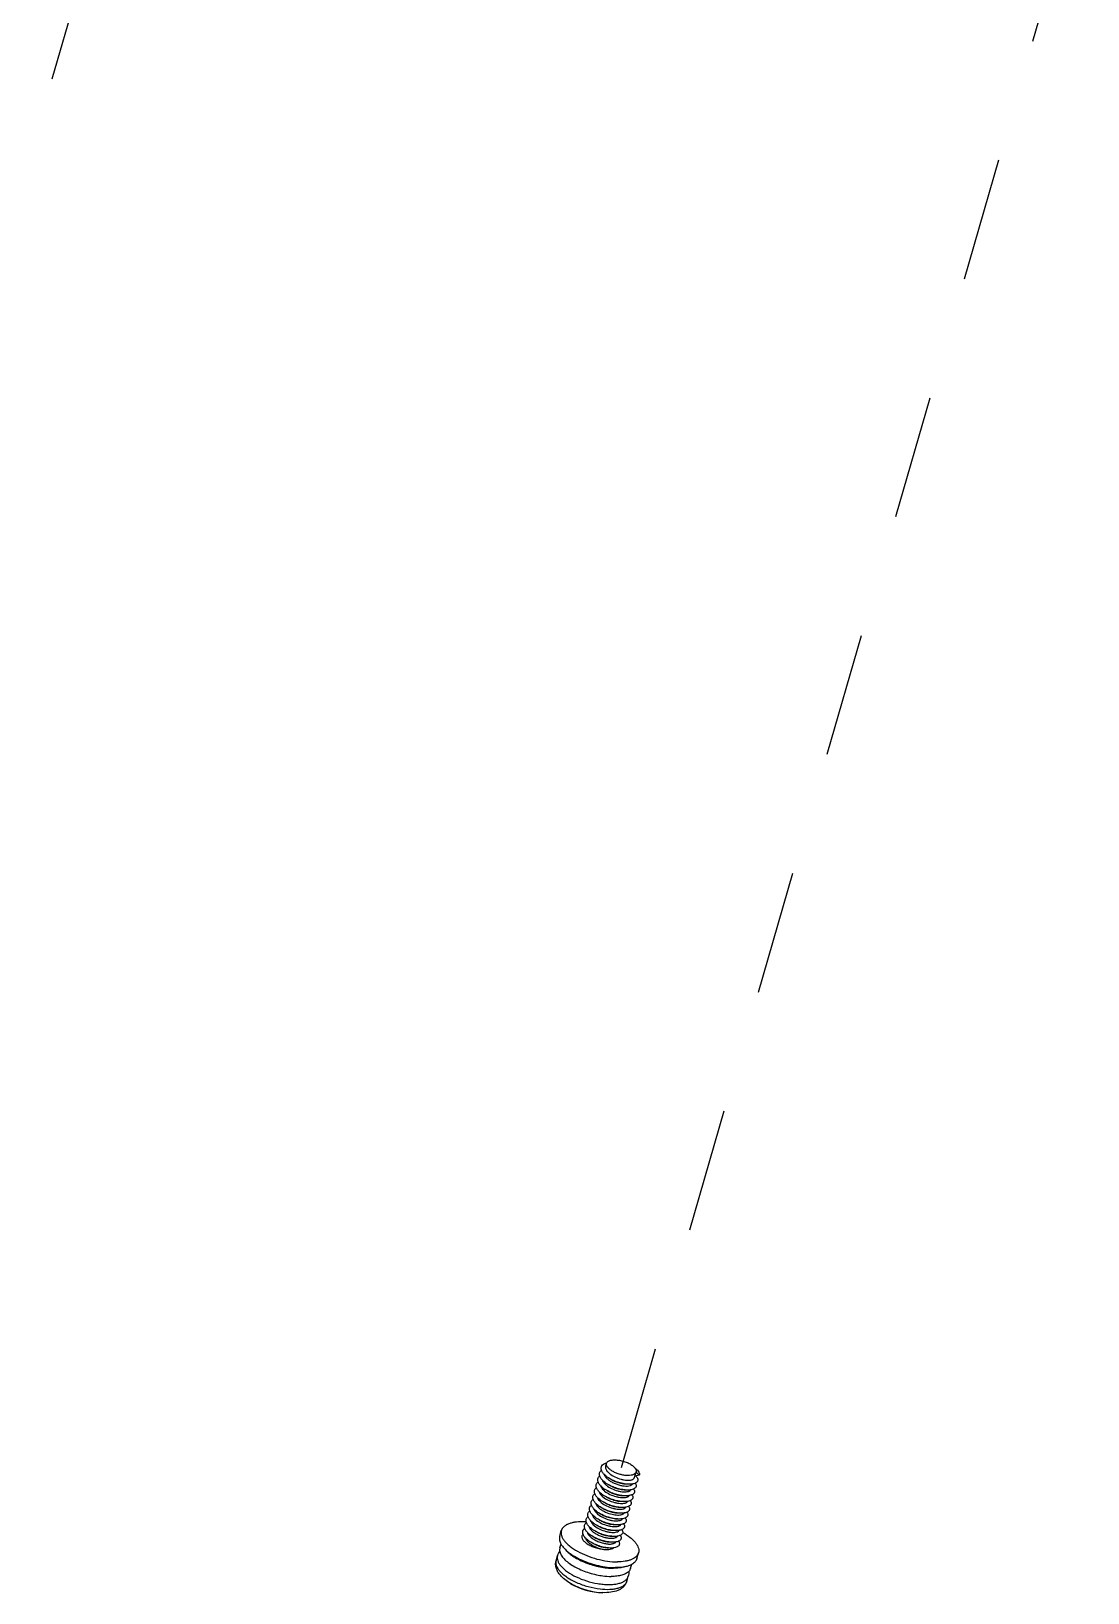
# Model space of a CAD drawing. Header units: millimetres. Extents: x -1 to 407, y -1 to 283.
# Drawn here: x 204.82 to 224.56, y 148.84 to 177.99 of the extents above; entities that cross this region are included whole.
import ezdxf

# ---------------------------------------------------------------- set-up
doc = ezdxf.new("R2010")
doc.units = ezdxf.units.MM
doc.header["$LTSCALE"] = 23.1
doc.linetypes.add('DASHED', pattern=[0.2, 0.1, -0.1])
doc.layers.get('0').update_dxf_attribs({"linetype": 'CONTINUOUS'})
for name, color, linetype in [('03_ALL_AXES', 7, 'CONTINUOUS'), ('09_ALL_ROUNDS', 7, 'CONTINUOUS'), ('20_ALL_FEATURES', 7, 'CONTINUOUS')]:
    doc.layers.add(name, color=color, linetype=linetype)

msp = doc.modelspace()

# ---------------------------------------------------------------- linework, layer by layer
at = {"color": 4, "linetype": 'DASHED'}
for p, q in [((215.845, 151.173), (224.556, 181.35)), ((203.934, 172.662), (206.404, 181.217))]:
    msp.add_line(p, q, dxfattribs=at)
at = {"layer": '03_ALL_AXES', "color": 7, "linetype": 'Continuous'}
for p, q in [((215.553, 151.198), (215.569, 151.253)), ((216.121, 151.092), (216.121, 151.093)), ((216.09, 150.984), (216.098, 151.013)), ((214.627, 149.433), (214.653, 149.523)), ((215.948, 149.052), (215.974, 149.142))]:
    msp.add_line(p, q, dxfattribs=at)
msp.add_arc((215.54, 150.118), 1.282, 239.6806, 268.1151, dxfattribs=at)
at = {"layer": '09_ALL_ROUNDS', "color": 7, "linetype": 'Continuous'}
msp.add_line((214.627, 149.433), (214.627, 149.433), dxfattribs=at)
msp.add_arc((214.753, 149.397), 0.131, 164.0293, 175.0807, dxfattribs=at)
for points, knots in [([(214.653, 149.523), (214.658, 149.538), (214.669, 149.567), (214.686, 149.593), (214.696, 149.605)], [0, 0, 0, 0, 0.501736, 1, 1, 1, 1]), ([(214.706, 149.161), (214.69, 149.18), (214.66, 149.22), (214.628, 149.287), (214.614, 149.36), (214.62, 149.41), (214.627, 149.433)], [0, 0, 0, 0, 0.256376, 0.504414, 0.751332, 1, 1, 1, 1]), ([(214.623, 149.408), (214.621, 149.395), (214.623, 149.367), (214.636, 149.326), (214.66, 149.283), (214.681, 149.256), (214.692, 149.242)], [0, 0, 0, 0, 0.212417, 0.445409, 0.70662, 1, 1, 1, 1]), ([(214.653, 149.523), (214.649, 149.509), (214.646, 149.478), (214.656, 149.429), (214.681, 149.38), (214.705, 149.348), (214.718, 149.332)], [0, 0, 0, 0, 0.211163, 0.440517, 0.70118, 1, 1, 1, 1]), ([(214.718, 149.332), (214.735, 149.314), (214.773, 149.276), (214.865, 149.205), (215.005, 149.126), (215.195, 149.053), (215.331, 149.019), (215.401, 149.008)], [0, 0, 0, 0, 0.097628, 0.206822, 0.453834, 0.725052, 1, 1, 1, 1]), ([(214.692, 149.242), (214.71, 149.222), (214.752, 149.181), (214.826, 149.126), (214.912, 149.073), (215.044, 149.009), (215.222, 148.946), (215.372, 148.916), (215.447, 148.907)], [0, 0, 0, 0, 0.097573, 0.207585, 0.328375, 0.457616, 0.729875, 1, 1, 1, 1]), ([(214.893, 149.011), (214.857, 149.032), (214.79, 149.077), (214.731, 149.132), (214.706, 149.161)], [0, 0, 0, 0, 0.523207, 1, 1, 1, 1]), ([(214.893, 149.011), (214.938, 148.985), (215.033, 148.939), (215.185, 148.886), (215.341, 148.85), (215.447, 148.838), (215.498, 148.837)], [0, 0, 0, 0, 0.242786, 0.499992, 0.757199, 1, 1, 1, 1]), ([(215.401, 149.008), (215.436, 149.002), (215.505, 148.992), (215.607, 148.987), (215.7, 148.991), (215.783, 149.004), (215.854, 149.026), (215.911, 149.056), (215.953, 149.094), (215.97, 149.126), (215.974, 149.142)], [0, 0, 0, 0, 0.171204, 0.332835, 0.481787, 0.615647, 0.733026, 0.834062, 0.921195, 1, 1, 1, 1]), ([(215.447, 148.907), (215.508, 148.9), (215.597, 148.895), (215.711, 148.906), (215.783, 148.921), (215.844, 148.943), (215.893, 148.972), (215.93, 149.008), (215.944, 149.037), (215.948, 149.052)], [0, 0, 0, 0, 0.331999, 0.479397, 0.611766, 0.728329, 0.829703, 0.918522, 1, 1, 1, 1]), ([(215.948, 149.052), (215.942, 149.032), (215.925, 148.993), (215.886, 148.944), (215.836, 148.905), (215.758, 148.866), (215.644, 148.839), (215.549, 148.835), (215.498, 148.837)], [0, 0, 0, 0, 0.117096, 0.233451, 0.349548, 0.467588, 0.718914, 1, 1, 1, 1]), ([(215.982, 149.234), (215.984, 149.219), (215.984, 149.188), (215.979, 149.157), (215.974, 149.142)], [0, 0, 0, 0, 0.498653, 1, 1, 1, 1])]:
    msp.add_open_spline(points, degree=3, knots=knots, dxfattribs=at)
at = {"layer": '20_ALL_FEATURES', "color": 7, "linetype": 'Continuous'}
for p, q in [((216.098, 151.013), (216.12, 151.088)), ((216.18, 151.029), (216.098, 151.013)), ((216.121, 151.093), (216.12, 151.088)), ((216.12, 151.088), (216.121, 151.092)), ((216.12, 151.088), (216.18, 151.029)), ((215.582, 150.738), (215.581, 150.738)), ((215.613, 150.847), (215.613, 150.847)), ((215.644, 150.955), (215.644, 150.955)), ((215.938, 150.753), (215.921, 150.753)), ((215.969, 150.861), (215.952, 150.861)), ((215.519, 150.522), (215.519, 150.522)), ((215.55, 150.63), (215.55, 150.63)), ((215.875, 150.536), (215.858, 150.536)), ((215.906, 150.645), (215.889, 150.644)), ((215.425, 150.197), (215.425, 150.197)), ((215.457, 150.305), (215.456, 150.305)), ((215.488, 150.414), (215.488, 150.414)), ((215.781, 150.212), (215.764, 150.211)), ((215.813, 150.32), (215.796, 150.32)), ((215.844, 150.428), (215.827, 150.428)), ((214.693, 149.887), (214.724, 149.995)), ((215.129, 149.931), (215.129, 149.931)), ((215.363, 149.98), (215.363, 149.981)), ((215.394, 150.089), (215.394, 150.089)), ((215.688, 149.887), (215.671, 149.887)), ((215.719, 149.995), (215.702, 149.995)), ((215.75, 150.103), (215.733, 150.103)), ((214.697, 149.675), (214.718, 149.746)), ((216.134, 149.471), (216.166, 149.579)), ((216.018, 149.293), (216.039, 149.366))]:
    msp.add_line(p, q, dxfattribs=at)
for centre, radius, start, end in [((215.654, 150.991), 0.285, 106.3483, 108.2484), ((215.748, 151.304), 0.201, 220.9113, 223.0077), ((215.858, 151.345), 0.369, 229.9638, 231.1924), ((215.717, 151.155), 0.314, 222.3059, 223.0248), ((215.764, 151.02), 0.369, 229.9331, 231.1921), ((215.796, 151.128), 0.369, 229.9861, 231.1942), ((215.702, 150.804), 0.369, 229.9563, 231.192), ((215.734, 150.912), 0.369, 230.0081, 231.1964), ((215.12, 148.966), 1.196, 86.688, 89.9786), ((215.608, 150.479), 0.369, 229.9216, 231.1922), ((215.64, 150.587), 0.369, 229.9786, 231.1936), ((215.671, 150.695), 0.369, 229.9285, 231.2003), ((215.577, 150.371), 0.369, 229.9705, 231.196), ((215.68, 149.723), 0.136, 30.7976, 33.8093)]:
    msp.add_arc(centre, radius, start, end, dxfattribs=at)
for points, knots in [([(215.573, 151.264), (215.577, 151.27), (215.586, 151.281), (215.605, 151.294), (215.629, 151.305), (215.67, 151.315), (215.731, 151.318), (215.81, 151.31), (215.892, 151.29), (215.971, 151.261), (216.038, 151.223), (216.076, 151.193), (216.091, 151.176)], [0, 0, 0, 0, 0.035396, 0.075403, 0.121491, 0.174171, 0.298052, 0.441273, 0.594047, 0.745094, 0.883396, 1, 1, 1, 1]), ([(215.442, 151.013), (215.438, 151.023), (215.434, 151.043), (215.437, 151.073), (215.451, 151.101), (215.465, 151.115), (215.474, 151.122)], [0, 0, 0, 0, 0.259974, 0.499735, 0.739641, 1, 1, 1, 1]), ([(215.473, 151.122), (215.468, 151.136), (215.465, 151.158), (215.471, 151.187), (215.484, 151.213), (215.516, 151.241), (215.547, 151.255), (215.565, 151.261)], [0, 0, 0, 0, 0.235719, 0.346344, 0.458376, 0.704091, 1, 1, 1, 1]), ([(215.52, 151.049), (215.514, 151.055), (215.495, 151.077), (215.479, 151.102), (215.473, 151.122)], [0, 0, 0, 0, 0.278505, 1, 1, 1, 1]), ([(215.608, 150.978), (215.599, 150.983), (215.568, 151.004), (215.539, 151.029), (215.52, 151.049)], [0, 0, 0, 0, 0.268695, 1, 1, 1, 1]), ([(215.522, 151.047), (215.523, 151.043), (215.529, 151.026), (215.538, 151.01), (215.546, 151)], [0, 0, 0, 0, 0.229642, 1, 1, 1, 1]), ([(215.553, 151.198), (215.551, 151.192), (215.549, 151.178), (215.551, 151.165), (215.552, 151.159)], [0, 0, 0, 0, 0.486896, 1, 1, 1, 1]), ([(215.552, 151.159), (215.553, 151.154), (215.559, 151.136), (215.569, 151.12), (215.577, 151.108)], [0, 0, 0, 0, 0.228185, 1, 1, 1, 1]), ([(215.596, 151.173), (215.59, 151.179), (215.58, 151.192), (215.57, 151.213), (215.566, 151.233), (215.567, 151.247), (215.569, 151.252)], [0, 0, 0, 0, 0.298772, 0.559497, 0.78883, 1, 1, 1, 1]), ([(215.577, 151.108), (215.58, 151.104), (215.593, 151.087), (215.609, 151.073), (215.621, 151.062)], [0, 0, 0, 0, 0.232527, 1, 1, 1, 1]), ([(215.601, 151.167), (215.614, 151.154), (215.644, 151.128), (215.699, 151.095), (215.763, 151.067), (215.832, 151.046), (215.902, 151.032), (215.968, 151.028), (216.026, 151.032), (216.062, 151.041), (216.076, 151.048)], [0, 0, 0, 0, 0.108361, 0.234494, 0.372861, 0.516425, 0.657596, 0.789038, 0.904515, 1, 1, 1, 1]), ([(215.627, 151.057), (215.657, 151.034), (215.725, 150.993), (215.818, 150.959), (215.895, 150.942), (215.948, 150.936), (215.996, 150.936), (216.025, 150.94), (216.038, 150.944)], [0, 0, 0, 0, 0.260647, 0.540193, 0.674549, 0.798566, 0.908045, 1, 1, 1, 1]), ([(216.076, 151.048), (216.086, 151.052), (216.104, 151.063), (216.116, 151.08), (216.12, 151.088)], [0, 0, 0, 0, 0.542396, 1, 1, 1, 1]), ([(216.091, 151.176), (216.092, 151.175), (216.098, 151.168), (216.103, 151.162), (216.106, 151.157)], [0, 0, 0, 0, 0.261539, 1, 1, 1, 1]), ([(216.106, 151.157), (216.113, 151.147), (216.121, 151.131), (216.124, 151.108), (216.123, 151.098), (216.121, 151.093)], [0, 0, 0, 0, 0.543368, 0.778119, 1, 1, 1, 1]), ([(216.107, 151.157), (216.121, 151.147), (216.145, 151.126), (216.172, 151.093), (216.184, 151.064), (216.185, 151.043), (216.182, 151.033), (216.18, 151.029)], [0, 0, 0, 0, 0.329087, 0.598792, 0.814383, 0.908872, 1, 1, 1, 1]), ([(215.348, 150.688), (215.345, 150.698), (215.34, 150.718), (215.343, 150.748), (215.357, 150.776), (215.371, 150.79), (215.38, 150.797)], [0, 0, 0, 0, 0.260263, 0.500122, 0.739914, 1, 1, 1, 1]), ([(215.379, 150.797), (215.376, 150.807), (215.371, 150.827), (215.375, 150.857), (215.388, 150.884), (215.402, 150.898), (215.41, 150.905)], [0, 0, 0, 0, 0.260066, 0.500111, 0.7401, 1, 1, 1, 1]), ([(215.426, 150.724), (215.42, 150.73), (215.401, 150.752), (215.386, 150.777), (215.379, 150.797)], [0, 0, 0, 0, 0.278224, 1, 1, 1, 1]), ([(215.411, 150.905), (215.407, 150.915), (215.403, 150.935), (215.406, 150.965), (215.419, 150.992), (215.434, 151.007), (215.442, 151.013)], [0, 0, 0, 0, 0.260181, 0.500126, 0.740003, 1, 1, 1, 1]), ([(215.457, 150.832), (215.452, 150.838), (215.433, 150.86), (215.417, 150.885), (215.411, 150.905)], [0, 0, 0, 0, 0.278074, 1, 1, 1, 1]), ([(215.485, 150.944), (215.48, 150.95), (215.463, 150.97), (215.448, 150.994), (215.442, 151.013)], [0, 0, 0, 0, 0.276942, 1, 1, 1, 1]), ([(215.545, 150.761), (215.537, 150.767), (215.505, 150.788), (215.476, 150.812), (215.457, 150.832)], [0, 0, 0, 0, 0.268707, 1, 1, 1, 1]), ([(215.46, 150.83), (215.461, 150.826), (215.466, 150.809), (215.475, 150.794), (215.484, 150.783)], [0, 0, 0, 0, 0.229826, 1, 1, 1, 1]), ([(215.484, 150.783), (215.486, 150.779), (215.5, 150.763), (215.515, 150.748), (215.527, 150.738)], [0, 0, 0, 0, 0.232566, 1, 1, 1, 1]), ([(215.577, 150.87), (215.568, 150.875), (215.536, 150.896), (215.507, 150.921), (215.488, 150.941)], [0, 0, 0, 0, 0.268833, 1, 1, 1, 1]), ([(215.491, 150.938), (215.492, 150.934), (215.497, 150.918), (215.507, 150.902), (215.515, 150.891)], [0, 0, 0, 0, 0.229662, 1, 1, 1, 1]), ([(215.515, 150.891), (215.518, 150.887), (215.531, 150.871), (215.546, 150.856), (215.559, 150.846)], [0, 0, 0, 0, 0.232501, 1, 1, 1, 1]), ([(215.533, 150.733), (215.563, 150.709), (215.631, 150.668), (215.724, 150.634), (215.801, 150.617), (215.855, 150.611), (215.902, 150.611), (215.931, 150.616), (215.944, 150.619)], [0, 0, 0, 0, 0.260629, 0.54014, 0.67449, 0.798514, 0.908016, 1, 1, 1, 1]), ([(215.933, 150.645), (215.901, 150.645), (215.835, 150.651), (215.736, 150.674), (215.637, 150.71), (215.574, 150.743), (215.545, 150.761)], [0, 0, 0, 0, 0.229705, 0.484997, 0.747946, 1, 1, 1, 1]), ([(215.546, 151), (215.557, 150.985), (215.585, 150.956), (215.636, 150.919), (215.697, 150.886), (215.764, 150.859), (215.832, 150.839), (215.897, 150.829), (215.956, 150.827), (215.992, 150.831), (216.007, 150.836)], [0, 0, 0, 0, 0.109044, 0.234856, 0.372602, 0.515715, 0.656859, 0.788699, 0.904689, 1, 1, 1, 1]), ([(215.565, 150.841), (215.594, 150.817), (215.663, 150.776), (215.756, 150.742), (215.833, 150.725), (215.886, 150.719), (215.934, 150.719), (215.963, 150.724), (215.976, 150.728)], [0, 0, 0, 0, 0.260737, 0.540367, 0.674731, 0.798722, 0.90814, 1, 1, 1, 1]), ([(215.964, 150.753), (215.932, 150.753), (215.866, 150.759), (215.767, 150.782), (215.668, 150.818), (215.606, 150.851), (215.577, 150.87)], [0, 0, 0, 0, 0.229706, 0.484998, 0.747947, 1, 1, 1, 1]), ([(215.889, 150.644), (215.865, 150.644), (215.813, 150.649), (215.734, 150.668), (215.655, 150.697), (215.605, 150.723), (215.582, 150.738)], [0, 0, 0, 0, 0.226559, 0.48095, 0.745062, 1, 1, 1, 1]), ([(215.995, 150.861), (215.964, 150.861), (215.898, 150.867), (215.798, 150.89), (215.699, 150.927), (215.637, 150.959), (215.608, 150.978)], [0, 0, 0, 0, 0.229706, 0.484998, 0.747947, 1, 1, 1, 1]), ([(215.921, 150.753), (215.896, 150.753), (215.844, 150.757), (215.765, 150.776), (215.686, 150.805), (215.636, 150.832), (215.613, 150.847)], [0, 0, 0, 0, 0.226564, 0.480939, 0.745045, 1, 1, 1, 1]), ([(215.952, 150.861), (215.927, 150.861), (215.875, 150.866), (215.796, 150.884), (215.717, 150.913), (215.667, 150.94), (215.644, 150.955)], [0, 0, 0, 0, 0.226558, 0.480947, 0.745058, 1, 1, 1, 1]), ([(216.03, 150.759), (216.025, 150.758), (216.003, 150.754), (215.981, 150.753), (215.964, 150.753)], [0, 0, 0, 0, 0.23184, 1, 1, 1, 1]), ([(215.976, 150.728), (215.981, 150.729), (215.999, 150.735), (216.016, 150.747), (216.023, 150.758)], [0, 0, 0, 0, 0.298494, 1, 1, 1, 1]), ([(216.061, 150.867), (216.056, 150.866), (216.034, 150.863), (216.012, 150.861), (215.995, 150.861)], [0, 0, 0, 0, 0.23176, 1, 1, 1, 1]), ([(216.007, 150.836), (216.013, 150.837), (216.03, 150.843), (216.047, 150.854), (216.054, 150.865)], [0, 0, 0, 0, 0.29719, 1, 1, 1, 1]), ([(216.074, 150.772), (216.071, 150.771), (216.056, 150.765), (216.041, 150.761), (216.03, 150.759)], [0, 0, 0, 0, 0.230115, 1, 1, 1, 1]), ([(216.038, 150.944), (216.045, 150.946), (216.057, 150.95), (216.073, 150.959), (216.084, 150.971), (216.088, 150.98), (216.09, 150.984)], [0, 0, 0, 0, 0.303546, 0.56515, 0.792531, 1, 1, 1, 1]), ([(216.074, 150.772), (216.081, 150.762), (216.089, 150.746), (216.091, 150.724), (216.089, 150.709), (216.083, 150.695), (216.069, 150.678), (216.054, 150.669), (216.043, 150.664)], [0, 0, 0, 0, 0.272408, 0.38954, 0.500093, 0.610632, 0.727723, 1, 1, 1, 1]), ([(216.105, 150.88), (216.102, 150.879), (216.088, 150.873), (216.073, 150.869), (216.061, 150.867)], [0, 0, 0, 0, 0.23024, 1, 1, 1, 1]), ([(216.105, 150.881), (216.112, 150.871), (216.12, 150.855), (216.123, 150.832), (216.12, 150.817), (216.114, 150.803), (216.1, 150.786), (216.085, 150.777), (216.074, 150.772)], [0, 0, 0, 0, 0.272402, 0.389524, 0.500074, 0.610612, 0.727701, 1, 1, 1, 1]), ([(216.114, 151.016), (216.12, 151.01), (216.131, 150.997), (216.148, 150.972), (216.156, 150.944), (216.15, 150.92), (216.14, 150.904), (216.124, 150.89), (216.112, 150.883), (216.105, 150.88)], [0, 0, 0, 0, 0.16186, 0.303412, 0.534874, 0.63894, 0.746121, 0.864611, 1, 1, 1, 1]), ([(215.254, 150.364), (215.251, 150.374), (215.246, 150.394), (215.25, 150.424), (215.263, 150.451), (215.277, 150.465), (215.285, 150.472)], [0, 0, 0, 0, 0.259997, 0.499968, 0.739957, 1, 1, 1, 1]), ([(215.286, 150.472), (215.282, 150.482), (215.278, 150.502), (215.281, 150.532), (215.294, 150.559), (215.309, 150.574), (215.317, 150.581)], [0, 0, 0, 0, 0.260049, 0.499831, 0.739704, 1, 1, 1, 1]), ([(215.332, 150.4), (215.326, 150.406), (215.308, 150.427), (215.292, 150.452), (215.286, 150.472)], [0, 0, 0, 0, 0.27788, 1, 1, 1, 1]), ([(215.317, 150.581), (215.313, 150.59), (215.309, 150.61), (215.312, 150.64), (215.325, 150.667), (215.34, 150.682), (215.348, 150.688)], [0, 0, 0, 0, 0.259878, 0.499958, 0.740061, 1, 1, 1, 1]), ([(215.363, 150.508), (215.358, 150.514), (215.339, 150.535), (215.323, 150.561), (215.317, 150.581)], [0, 0, 0, 0, 0.27844, 1, 1, 1, 1]), ([(215.394, 150.616), (215.389, 150.622), (215.37, 150.644), (215.355, 150.668), (215.348, 150.688)], [0, 0, 0, 0, 0.277799, 1, 1, 1, 1]), ([(215.452, 150.437), (215.443, 150.442), (215.412, 150.463), (215.382, 150.487), (215.363, 150.508)], [0, 0, 0, 0, 0.2687, 1, 1, 1, 1]), ([(215.366, 150.505), (215.367, 150.502), (215.372, 150.485), (215.382, 150.469), (215.39, 150.458)], [0, 0, 0, 0, 0.229587, 1, 1, 1, 1]), ([(215.39, 150.458), (215.393, 150.454), (215.406, 150.438), (215.421, 150.423), (215.433, 150.413)], [0, 0, 0, 0, 0.232591, 1, 1, 1, 1]), ([(215.483, 150.545), (215.474, 150.55), (215.443, 150.571), (215.413, 150.596), (215.394, 150.616)], [0, 0, 0, 0, 0.268839, 1, 1, 1, 1]), ([(215.397, 150.612), (215.398, 150.608), (215.404, 150.592), (215.413, 150.577), (215.421, 150.567)], [0, 0, 0, 0, 0.230245, 1, 1, 1, 1]), ([(215.421, 150.567), (215.424, 150.563), (215.437, 150.546), (215.452, 150.532), (215.465, 150.521)], [0, 0, 0, 0, 0.232536, 1, 1, 1, 1]), ([(215.514, 150.653), (215.506, 150.659), (215.474, 150.68), (215.445, 150.704), (215.426, 150.724)], [0, 0, 0, 0, 0.268744, 1, 1, 1, 1]), ([(215.428, 150.722), (215.429, 150.718), (215.435, 150.701), (215.444, 150.686), (215.452, 150.675)], [0, 0, 0, 0, 0.229533, 1, 1, 1, 1]), ([(215.452, 150.675), (215.455, 150.671), (215.468, 150.654), (215.484, 150.64), (215.496, 150.629)], [0, 0, 0, 0, 0.232477, 1, 1, 1, 1]), ([(215.471, 150.516), (215.5, 150.492), (215.569, 150.452), (215.662, 150.417), (215.739, 150.401), (215.792, 150.394), (215.84, 150.394), (215.869, 150.399), (215.882, 150.403)], [0, 0, 0, 0, 0.260619, 0.540133, 0.674485, 0.79851, 0.908013, 1, 1, 1, 1]), ([(215.87, 150.428), (215.839, 150.428), (215.773, 150.434), (215.673, 150.457), (215.574, 150.494), (215.512, 150.526), (215.483, 150.545)], [0, 0, 0, 0, 0.229705, 0.484997, 0.747946, 1, 1, 1, 1]), ([(215.502, 150.624), (215.532, 150.6), (215.6, 150.56), (215.693, 150.526), (215.77, 150.509), (215.824, 150.503), (215.872, 150.503), (215.901, 150.507), (215.914, 150.511)], [0, 0, 0, 0, 0.260839, 0.540545, 0.674911, 0.798874, 0.908234, 1, 1, 1, 1]), ([(215.901, 150.536), (215.87, 150.536), (215.804, 150.542), (215.704, 150.566), (215.606, 150.602), (215.543, 150.635), (215.514, 150.653)], [0, 0, 0, 0, 0.229707, 0.484998, 0.747947, 1, 1, 1, 1]), ([(215.827, 150.428), (215.802, 150.428), (215.75, 150.433), (215.671, 150.451), (215.592, 150.48), (215.542, 150.507), (215.519, 150.522)], [0, 0, 0, 0, 0.22656, 0.480943, 0.745055, 1, 1, 1, 1]), ([(215.858, 150.536), (215.833, 150.536), (215.781, 150.541), (215.702, 150.559), (215.624, 150.589), (215.574, 150.615), (215.55, 150.63)], [0, 0, 0, 0, 0.226562, 0.480946, 0.745046, 1, 1, 1, 1]), ([(215.967, 150.542), (215.962, 150.541), (215.941, 150.538), (215.918, 150.536), (215.901, 150.536)], [0, 0, 0, 0, 0.231755, 1, 1, 1, 1]), ([(215.914, 150.511), (215.919, 150.513), (215.937, 150.519), (215.954, 150.53), (215.96, 150.541)], [0, 0, 0, 0, 0.298006, 1, 1, 1, 1]), ([(215.999, 150.651), (215.994, 150.65), (215.972, 150.646), (215.95, 150.645), (215.933, 150.645)], [0, 0, 0, 0, 0.231711, 1, 1, 1, 1]), ([(215.98, 150.447), (215.977, 150.446), (215.962, 150.44), (215.947, 150.436), (215.935, 150.434)], [0, 0, 0, 0, 0.229765, 1, 1, 1, 1]), ([(215.944, 150.619), (215.95, 150.621), (215.967, 150.627), (215.985, 150.638), (215.992, 150.649)], [0, 0, 0, 0, 0.298123, 1, 1, 1, 1]), ([(215.98, 150.447), (215.987, 150.437), (215.995, 150.421), (215.998, 150.399), (215.995, 150.384), (215.989, 150.37), (215.975, 150.353), (215.96, 150.344), (215.949, 150.339)], [0, 0, 0, 0, 0.27202, 0.389051, 0.499586, 0.610186, 0.727397, 1, 1, 1, 1]), ([(216.011, 150.555), (216.008, 150.554), (215.994, 150.548), (215.979, 150.544), (215.967, 150.542)], [0, 0, 0, 0, 0.230245, 1, 1, 1, 1]), ([(216.011, 150.556), (216.018, 150.546), (216.026, 150.53), (216.029, 150.508), (216.027, 150.493), (216.021, 150.479), (216.006, 150.461), (215.991, 150.452), (215.98, 150.447)], [0, 0, 0, 0, 0.272614, 0.389828, 0.500431, 0.610966, 0.727993, 1, 1, 1, 1]), ([(216.043, 150.664), (216.039, 150.662), (216.025, 150.657), (216.01, 150.653), (215.999, 150.651)], [0, 0, 0, 0, 0.230233, 1, 1, 1, 1]), ([(216.043, 150.664), (216.049, 150.654), (216.057, 150.638), (216.06, 150.616), (216.058, 150.601), (216.052, 150.587), (216.037, 150.57), (216.022, 150.56), (216.011, 150.555)], [0, 0, 0, 0, 0.27219, 0.389251, 0.499784, 0.61035, 0.727506, 1, 1, 1, 1]), ([(215.12, 150.162), (215.071, 150.162), (214.999, 150.158), (214.91, 150.139), (214.854, 150.12), (214.806, 150.096), (214.768, 150.067), (214.74, 150.034), (214.728, 150.008), (214.724, 149.995)], [0, 0, 0, 0, 0.326045, 0.46959, 0.599145, 0.714926, 0.818249, 0.911842, 1, 1, 1, 1]), ([(215.16, 150.039), (215.157, 150.049), (215.153, 150.069), (215.156, 150.099), (215.169, 150.126), (215.183, 150.14), (215.191, 150.147)], [0, 0, 0, 0, 0.260259, 0.500356, 0.740259, 1, 1, 1, 1]), ([(215.192, 150.147), (215.188, 150.157), (215.184, 150.177), (215.187, 150.207), (215.201, 150.234), (215.215, 150.249), (215.223, 150.256)], [0, 0, 0, 0, 0.260229, 0.500114, 0.739936, 1, 1, 1, 1]), ([(215.223, 150.255), (215.22, 150.265), (215.215, 150.285), (215.218, 150.315), (215.232, 150.343), (215.246, 150.357), (215.254, 150.364)], [0, 0, 0, 0, 0.26002, 0.499952, 0.73991, 1, 1, 1, 1]), ([(215.269, 150.183), (215.264, 150.189), (215.245, 150.211), (215.23, 150.236), (215.223, 150.255)], [0, 0, 0, 0, 0.27812, 1, 1, 1, 1]), ([(215.301, 150.291), (215.295, 150.297), (215.277, 150.319), (215.261, 150.344), (215.254, 150.364)], [0, 0, 0, 0, 0.278252, 1, 1, 1, 1]), ([(215.358, 150.112), (215.349, 150.117), (215.318, 150.138), (215.288, 150.163), (215.269, 150.183)], [0, 0, 0, 0, 0.268791, 1, 1, 1, 1]), ([(215.272, 150.181), (215.273, 150.177), (215.279, 150.16), (215.288, 150.145), (215.296, 150.134)], [0, 0, 0, 0, 0.229553, 1, 1, 1, 1]), ([(215.389, 150.22), (215.381, 150.226), (215.349, 150.247), (215.32, 150.271), (215.301, 150.291)], [0, 0, 0, 0, 0.268698, 1, 1, 1, 1]), ([(215.303, 150.288), (215.304, 150.285), (215.31, 150.268), (215.319, 150.253), (215.327, 150.242)], [0, 0, 0, 0, 0.229783, 1, 1, 1, 1]), ([(215.327, 150.242), (215.33, 150.238), (215.343, 150.221), (215.358, 150.207), (215.371, 150.197)], [0, 0, 0, 0, 0.232582, 1, 1, 1, 1]), ([(215.42, 150.328), (215.412, 150.334), (215.38, 150.355), (215.351, 150.38), (215.332, 150.4)], [0, 0, 0, 0, 0.268874, 1, 1, 1, 1]), ([(215.335, 150.397), (215.336, 150.393), (215.341, 150.376), (215.35, 150.361), (215.359, 150.35)], [0, 0, 0, 0, 0.229758, 1, 1, 1, 1]), ([(215.359, 150.35), (215.361, 150.346), (215.375, 150.33), (215.39, 150.315), (215.402, 150.305)], [0, 0, 0, 0, 0.232509, 1, 1, 1, 1]), ([(215.377, 150.191), (215.407, 150.167), (215.475, 150.127), (215.568, 150.093), (215.645, 150.076), (215.698, 150.07), (215.746, 150.07), (215.775, 150.074), (215.788, 150.078)], [0, 0, 0, 0, 0.260671, 0.540216, 0.674567, 0.798581, 0.908057, 1, 1, 1, 1]), ([(215.776, 150.103), (215.745, 150.103), (215.679, 150.109), (215.579, 150.133), (215.481, 150.169), (215.418, 150.202), (215.389, 150.22)], [0, 0, 0, 0, 0.229705, 0.484998, 0.747946, 1, 1, 1, 1]), ([(215.408, 150.3), (215.438, 150.276), (215.507, 150.235), (215.599, 150.201), (215.676, 150.184), (215.73, 150.178), (215.777, 150.178), (215.807, 150.183), (215.82, 150.186)], [0, 0, 0, 0, 0.260706, 0.540308, 0.67467, 0.79867, 0.908108, 1, 1, 1, 1]), ([(215.674, 150.227), (215.629, 150.236), (215.541, 150.263), (215.458, 150.304), (215.42, 150.328)], [0, 0, 0, 0, 0.506749, 1, 1, 1, 1]), ([(215.733, 150.103), (215.708, 150.103), (215.656, 150.108), (215.577, 150.126), (215.499, 150.156), (215.449, 150.182), (215.425, 150.197)], [0, 0, 0, 0, 0.226559, 0.48095, 0.745062, 1, 1, 1, 1]), ([(215.44, 150.408), (215.455, 150.395), (215.49, 150.371), (215.567, 150.331), (215.63, 150.31), (215.674, 150.3)], [0, 0, 0, 0, 0.233506, 0.485215, 1, 1, 1, 1]), ([(215.839, 150.32), (215.807, 150.32), (215.741, 150.326), (215.642, 150.349), (215.543, 150.385), (215.481, 150.418), (215.452, 150.437)], [0, 0, 0, 0, 0.229707, 0.484998, 0.747947, 1, 1, 1, 1]), ([(215.652, 150.225), (215.617, 150.233), (215.55, 150.254), (215.486, 150.286), (215.457, 150.305)], [0, 0, 0, 0, 0.505229, 1, 1, 1, 1]), ([(215.796, 150.32), (215.771, 150.32), (215.719, 150.324), (215.64, 150.343), (215.561, 150.372), (215.511, 150.399), (215.488, 150.414)], [0, 0, 0, 0, 0.226558, 0.480945, 0.745052, 1, 1, 1, 1]), ([(215.764, 150.211), (215.746, 150.211), (215.709, 150.214), (215.672, 150.221), (215.652, 150.225)], [0, 0, 0, 0, 0.474513, 1, 1, 1, 1]), ([(215.674, 150.3), (215.707, 150.292), (215.754, 150.285), (215.814, 150.287), (215.84, 150.291), (215.851, 150.295)], [0, 0, 0, 0, 0.560234, 0.798069, 1, 1, 1, 1]), ([(215.808, 150.212), (215.797, 150.212), (215.752, 150.213), (215.708, 150.22), (215.674, 150.227)], [0, 0, 0, 0, 0.232143, 1, 1, 1, 1]), ([(215.873, 150.217), (215.868, 150.216), (215.847, 150.213), (215.824, 150.212), (215.808, 150.212)], [0, 0, 0, 0, 0.231881, 1, 1, 1, 1]), ([(215.82, 150.186), (215.825, 150.188), (215.843, 150.194), (215.86, 150.205), (215.867, 150.217)], [0, 0, 0, 0, 0.298571, 1, 1, 1, 1]), ([(215.905, 150.326), (215.9, 150.325), (215.878, 150.321), (215.856, 150.32), (215.839, 150.32)], [0, 0, 0, 0, 0.231746, 1, 1, 1, 1]), ([(215.851, 150.295), (215.857, 150.296), (215.874, 150.302), (215.891, 150.313), (215.898, 150.324)], [0, 0, 0, 0, 0.297027, 1, 1, 1, 1]), ([(215.935, 150.434), (215.93, 150.433), (215.909, 150.429), (215.887, 150.428), (215.87, 150.428)], [0, 0, 0, 0, 0.23207, 1, 1, 1, 1]), ([(215.918, 150.231), (215.914, 150.229), (215.9, 150.223), (215.885, 150.22), (215.873, 150.217)], [0, 0, 0, 0, 0.230047, 1, 1, 1, 1]), ([(215.882, 150.403), (215.887, 150.404), (215.905, 150.41), (215.922, 150.422), (215.929, 150.433)], [0, 0, 0, 0, 0.298586, 1, 1, 1, 1]), ([(215.918, 150.231), (215.924, 150.221), (215.932, 150.205), (215.935, 150.183), (215.933, 150.168), (215.927, 150.154), (215.912, 150.137), (215.897, 150.127), (215.886, 150.122)], [0, 0, 0, 0, 0.272322, 0.389426, 0.499968, 0.610516, 0.727634, 1, 1, 1, 1]), ([(215.949, 150.339), (215.945, 150.337), (215.931, 150.332), (215.916, 150.328), (215.905, 150.326)], [0, 0, 0, 0, 0.230261, 1, 1, 1, 1]), ([(215.949, 150.339), (215.955, 150.329), (215.964, 150.313), (215.966, 150.291), (215.964, 150.276), (215.958, 150.262), (215.944, 150.245), (215.929, 150.236), (215.918, 150.231)], [0, 0, 0, 0, 0.272465, 0.38961, 0.50017, 0.610704, 0.727773, 1, 1, 1, 1]), ([(214.693, 149.887), (214.69, 149.876), (214.686, 149.854), (214.69, 149.805), (214.704, 149.769), (214.716, 149.746)], [0, 0, 0, 0, 0.22795, 0.465739, 1, 1, 1, 1]), ([(214.724, 149.995), (214.72, 149.981), (214.717, 149.95), (214.725, 149.902), (214.747, 149.853), (214.781, 149.802), (214.827, 149.752), (214.906, 149.683), (215.03, 149.603), (215.2, 149.524), (215.388, 149.462), (215.58, 149.422), (215.708, 149.412), (215.77, 149.412)], [0, 0, 0, 0, 0.034086, 0.070675, 0.111664, 0.15815, 0.210557, 0.268818, 0.400884, 0.548542, 0.703622, 0.857063, 1, 1, 1, 1]), ([(215.129, 149.931), (215.124, 149.926), (215.116, 149.915), (215.109, 149.897), (215.107, 149.877), (215.111, 149.856), (215.12, 149.834), (215.141, 149.803), (215.181, 149.765), (215.243, 149.725), (215.318, 149.69), (215.4, 149.664), (215.458, 149.653), (215.486, 149.65)], [0, 0, 0, 0, 0.038711, 0.075389, 0.112407, 0.152143, 0.196462, 0.246531, 0.365352, 0.507837, 0.667805, 0.83573, 1, 1, 1, 1]), ([(215.129, 149.931), (215.128, 149.935), (215.123, 149.951), (215.122, 149.967), (215.124, 149.979)], [0, 0, 0, 0, 0.265678, 1, 1, 1, 1]), ([(215.124, 149.979), (215.125, 149.99), (215.134, 150.013), (215.151, 150.031), (215.161, 150.039)], [0, 0, 0, 0, 0.480175, 1, 1, 1, 1]), ([(215.264, 149.787), (215.247, 149.798), (215.217, 149.819), (215.177, 149.855), (215.147, 149.892), (215.133, 149.918), (215.129, 149.931)], [0, 0, 0, 0, 0.295411, 0.562452, 0.797309, 1, 1, 1, 1]), ([(215.206, 149.967), (215.201, 149.973), (215.182, 149.994), (215.167, 150.019), (215.16, 150.039)], [0, 0, 0, 0, 0.277875, 1, 1, 1, 1]), ([(215.239, 150.075), (215.233, 150.08), (215.214, 150.102), (215.199, 150.127), (215.192, 150.147)], [0, 0, 0, 0, 0.278031, 1, 1, 1, 1]), ([(215.295, 149.895), (215.287, 149.901), (215.255, 149.922), (215.225, 149.947), (215.206, 149.967)], [0, 0, 0, 0, 0.26896, 1, 1, 1, 1]), ([(215.209, 149.964), (215.21, 149.96), (215.216, 149.944), (215.225, 149.928), (215.234, 149.917)], [0, 0, 0, 0, 0.229538, 1, 1, 1, 1]), ([(215.234, 149.917), (215.247, 149.899), (215.283, 149.864), (215.349, 149.821), (215.426, 149.785), (215.507, 149.759), (215.586, 149.745), (215.646, 149.744), (215.687, 149.751), (215.716, 149.76), (215.735, 149.773), (215.742, 149.784)], [0, 0, 0, 0, 0.120463, 0.261792, 0.415357, 0.57002, 0.714081, 0.837112, 0.888444, 0.932388, 1, 1, 1, 1]), ([(215.327, 150.004), (215.318, 150.009), (215.287, 150.03), (215.257, 150.054), (215.239, 150.075)], [0, 0, 0, 0, 0.268668, 1, 1, 1, 1]), ([(215.241, 150.071), (215.242, 150.067), (215.248, 150.051), (215.257, 150.036), (215.265, 150.025)], [0, 0, 0, 0, 0.230174, 1, 1, 1, 1]), ([(215.265, 150.025), (215.276, 150.01), (215.304, 149.982), (215.355, 149.944), (215.416, 149.911), (215.483, 149.884), (215.551, 149.865), (215.616, 149.854), (215.675, 149.852), (215.711, 149.857), (215.726, 149.862)], [0, 0, 0, 0, 0.109087, 0.234958, 0.372766, 0.515926, 0.657096, 0.788914, 0.904822, 1, 1, 1, 1]), ([(215.683, 149.779), (215.651, 149.779), (215.585, 149.785), (215.486, 149.808), (215.387, 149.844), (215.324, 149.877), (215.295, 149.895)], [0, 0, 0, 0, 0.229707, 0.484998, 0.747947, 1, 1, 1, 1]), ([(215.296, 150.134), (215.299, 150.13), (215.312, 150.113), (215.327, 150.098), (215.34, 150.088)], [0, 0, 0, 0, 0.232525, 1, 1, 1, 1]), ([(215.714, 149.887), (215.682, 149.887), (215.616, 149.893), (215.517, 149.916), (215.418, 149.952), (215.356, 149.985), (215.327, 150.004)], [0, 0, 0, 0, 0.229705, 0.484997, 0.747946, 1, 1, 1, 1]), ([(215.639, 149.778), (215.615, 149.778), (215.563, 149.783), (215.484, 149.802), (215.405, 149.831), (215.355, 149.857), (215.332, 149.872)], [0, 0, 0, 0, 0.226559, 0.480946, 0.745051, 1, 1, 1, 1]), ([(215.346, 150.083), (215.376, 150.059), (215.444, 150.019), (215.537, 149.984), (215.614, 149.968), (215.667, 149.961), (215.715, 149.961), (215.744, 149.966), (215.757, 149.97)], [0, 0, 0, 0, 0.260701, 0.540295, 0.674653, 0.798652, 0.908099, 1, 1, 1, 1]), ([(215.745, 149.995), (215.714, 149.995), (215.648, 150.001), (215.548, 150.024), (215.449, 150.061), (215.387, 150.093), (215.358, 150.112)], [0, 0, 0, 0, 0.229707, 0.484998, 0.747947, 1, 1, 1, 1]), ([(215.671, 149.887), (215.646, 149.887), (215.594, 149.891), (215.515, 149.91), (215.436, 149.939), (215.386, 149.966), (215.363, 149.98)], [0, 0, 0, 0, 0.22656, 0.480948, 0.745059, 1, 1, 1, 1]), ([(215.702, 149.995), (215.677, 149.995), (215.625, 150), (215.546, 150.018), (215.467, 150.047), (215.417, 150.074), (215.394, 150.089)], [0, 0, 0, 0, 0.226563, 0.480943, 0.745045, 1, 1, 1, 1]), ([(215.779, 149.893), (215.774, 149.892), (215.752, 149.888), (215.731, 149.887), (215.714, 149.887)], [0, 0, 0, 0, 0.232146, 1, 1, 1, 1]), ([(215.726, 149.862), (215.732, 149.863), (215.749, 149.869), (215.766, 149.881), (215.773, 149.892)], [0, 0, 0, 0, 0.297893, 1, 1, 1, 1]), ([(215.811, 150.001), (215.806, 150), (215.784, 149.996), (215.762, 149.995), (215.745, 149.995)], [0, 0, 0, 0, 0.231774, 1, 1, 1, 1]), ([(215.757, 149.97), (215.762, 149.971), (215.78, 149.977), (215.797, 149.989), (215.804, 150)], [0, 0, 0, 0, 0.298424, 1, 1, 1, 1]), ([(215.842, 150.109), (215.837, 150.108), (215.815, 150.105), (215.793, 150.103), (215.776, 150.103)], [0, 0, 0, 0, 0.23181, 1, 1, 1, 1]), ([(215.823, 149.906), (215.82, 149.904), (215.806, 149.899), (215.791, 149.895), (215.779, 149.893)], [0, 0, 0, 0, 0.230017, 1, 1, 1, 1]), ([(215.788, 150.078), (215.794, 150.08), (215.811, 150.086), (215.828, 150.097), (215.835, 150.108)], [0, 0, 0, 0, 0.297863, 1, 1, 1, 1]), ([(215.824, 149.906), (215.831, 149.896), (215.839, 149.88), (215.841, 149.858), (215.839, 149.843), (215.833, 149.829), (215.819, 149.812), (215.804, 149.803), (215.793, 149.798)], [0, 0, 0, 0, 0.271945, 0.389065, 0.499734, 0.610444, 0.72768, 1, 1, 1, 1]), ([(215.855, 150.014), (215.852, 150.013), (215.838, 150.007), (215.823, 150.003), (215.811, 150.001)], [0, 0, 0, 0, 0.230215, 1, 1, 1, 1]), ([(215.871, 149.96), (215.871, 149.955), (215.868, 149.943), (215.857, 149.928), (215.842, 149.915), (215.83, 149.909), (215.823, 149.906)], [0, 0, 0, 0, 0.222427, 0.453521, 0.70914, 1, 1, 1, 1]), ([(215.886, 150.122), (215.883, 150.121), (215.869, 150.115), (215.854, 150.111), (215.842, 150.109)], [0, 0, 0, 0, 0.230161, 1, 1, 1, 1]), ([(215.886, 150.123), (215.893, 150.113), (215.901, 150.097), (215.904, 150.075), (215.902, 150.06), (215.895, 150.046), (215.881, 150.028), (215.866, 150.019), (215.855, 150.014)], [0, 0, 0, 0, 0.272264, 0.389343, 0.499879, 0.610433, 0.727566, 1, 1, 1, 1]), ([(215.855, 150.015), (215.861, 150.006), (215.87, 149.989), (215.873, 149.969), (215.871, 149.96)], [0, 0, 0, 0, 0.543317, 1, 1, 1, 1]), ([(215.871, 149.961), (215.92, 149.933), (215.988, 149.888), (216.066, 149.82), (216.111, 149.77), (216.144, 149.72), (216.165, 149.671), (216.173, 149.624), (216.17, 149.593), (216.166, 149.579)], [0, 0, 0, 0, 0.329134, 0.474285, 0.604883, 0.720809, 0.823153, 0.914656, 1, 1, 1, 1]), ([(214.697, 149.675), (214.694, 149.664), (214.69, 149.64), (214.693, 149.616), (214.696, 149.604)], [0, 0, 0, 0, 0.486746, 1, 1, 1, 1]), ([(214.696, 149.604), (214.701, 149.581), (214.722, 149.532), (214.776, 149.464), (214.852, 149.397), (214.948, 149.334), (215.059, 149.276), (215.181, 149.226), (215.311, 149.186), (215.4, 149.167), (215.444, 149.159)], [0, 0, 0, 0, 0.078887, 0.173785, 0.285595, 0.412722, 0.552046, 0.699489, 0.850424, 1, 1, 1, 1]), ([(214.716, 149.746), (214.732, 149.718), (214.776, 149.661), (214.862, 149.584), (214.972, 149.512), (215.055, 149.469), (215.099, 149.449)], [0, 0, 0, 0, 0.197933, 0.433591, 0.703401, 1, 1, 1, 1]), ([(214.8, 149.642), (214.821, 149.617), (214.871, 149.569), (214.96, 149.505), (215.066, 149.445), (215.185, 149.392), (215.313, 149.349), (215.444, 149.317), (215.573, 149.297), (215.658, 149.292), (215.699, 149.292)], [0, 0, 0, 0, 0.097547, 0.209657, 0.333858, 0.466679, 0.604046, 0.741596, 0.874945, 1, 1, 1, 1]), ([(215.178, 149.855), (215.179, 149.851), (215.185, 149.835), (215.194, 149.82), (215.202, 149.809)], [0, 0, 0, 0, 0.229896, 1, 1, 1, 1]), ([(215.202, 149.809), (215.216, 149.79), (215.253, 149.754), (215.321, 149.71), (215.4, 149.674), (215.457, 149.657), (215.486, 149.65)], [0, 0, 0, 0, 0.211519, 0.460157, 0.729839, 1, 1, 1, 1]), ([(215.651, 149.67), (215.62, 149.67), (215.554, 149.676), (215.454, 149.699), (215.356, 149.736), (215.293, 149.769), (215.264, 149.787)], [0, 0, 0, 0, 0.229705, 0.484998, 0.747946, 1, 1, 1, 1]), ([(215.608, 149.67), (215.583, 149.67), (215.531, 149.675), (215.452, 149.693), (215.374, 149.723), (215.324, 149.749), (215.3, 149.764)], [0, 0, 0, 0, 0.226566, 0.480944, 0.745052, 1, 1, 1, 1]), ([(215.486, 149.65), (215.508, 149.647), (215.549, 149.642), (215.608, 149.644), (215.657, 149.653), (215.685, 149.666), (215.696, 149.674)], [0, 0, 0, 0, 0.304568, 0.578341, 0.811372, 1, 1, 1, 1]), ([(215.796, 149.792), (215.801, 149.785), (215.808, 149.769), (215.811, 149.745), (215.803, 149.722), (215.787, 149.703), (215.763, 149.689), (215.731, 149.678), (215.693, 149.672), (215.666, 149.67), (215.651, 149.67)], [0, 0, 0, 0, 0.113375, 0.210984, 0.303135, 0.402372, 0.518402, 0.65619, 0.817054, 1, 1, 1, 1]), ([(215.749, 149.784), (215.744, 149.784), (215.722, 149.78), (215.7, 149.779), (215.683, 149.779)], [0, 0, 0, 0, 0.231768, 1, 1, 1, 1]), ([(215.793, 149.798), (215.79, 149.796), (215.775, 149.791), (215.76, 149.787), (215.749, 149.784)], [0, 0, 0, 0, 0.229984, 1, 1, 1, 1]), ([(216.166, 149.579), (216.162, 149.566), (216.15, 149.541), (216.122, 149.507), (216.084, 149.478), (216.036, 149.454), (215.98, 149.436), (215.891, 149.417), (215.819, 149.412), (215.77, 149.412)], [0, 0, 0, 0, 0.088158, 0.181751, 0.285074, 0.400855, 0.53041, 0.673955, 1, 1, 1, 1]), ([(215.099, 149.449), (215.15, 149.426), (215.255, 149.385), (215.417, 149.34), (215.579, 149.311), (215.687, 149.304), (215.738, 149.304)], [0, 0, 0, 0, 0.253868, 0.512291, 0.764429, 1, 1, 1, 1]), ([(215.904, 149.318), (215.873, 149.309), (215.805, 149.295), (215.736, 149.292), (215.699, 149.292)], [0, 0, 0, 0, 0.466519, 1, 1, 1, 1]), ([(216.041, 149.365), (216.022, 149.354), (215.979, 149.336), (215.908, 149.317), (215.826, 149.306), (215.769, 149.304), (215.738, 149.304)], [0, 0, 0, 0, 0.208503, 0.445337, 0.709976, 1, 1, 1, 1]), ([(216.018, 149.293), (216.015, 149.282), (216.005, 149.261), (215.991, 149.242), (215.982, 149.234)], [0, 0, 0, 0, 0.486997, 1, 1, 1, 1]), ([(216.134, 149.471), (216.131, 149.46), (216.122, 149.439), (216.094, 149.4), (216.063, 149.377), (216.041, 149.365)], [0, 0, 0, 0, 0.228178, 0.466086, 1, 1, 1, 1]), ([(215.444, 149.159), (215.462, 149.156), (215.532, 149.146), (215.603, 149.14), (215.655, 149.14)], [0, 0, 0, 0, 0.260392, 1, 1, 1, 1]), ([(215.982, 149.234), (215.967, 149.218), (215.926, 149.189), (215.85, 149.161), (215.758, 149.144), (215.691, 149.14), (215.655, 149.14)], [0, 0, 0, 0, 0.193266, 0.42353, 0.693392, 1, 1, 1, 1])]:
    msp.add_open_spline(points, degree=3, knots=knots, dxfattribs=at)
msp.add_open_spline([(215.569, 151.252), (215.57, 151.256), (215.571, 151.26), (215.573, 151.264)], degree=3, dxfattribs=at)

doc.saveas('drawing.dxf')
